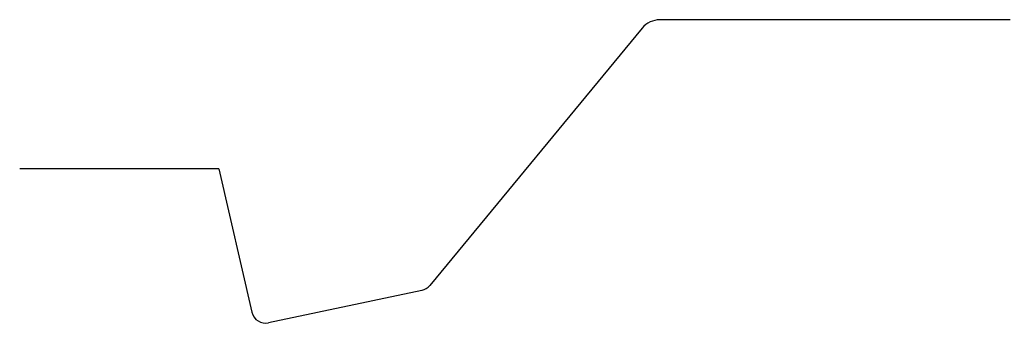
# Model space of a CAD drawing. Header units: millimetres. Extents: x -70 to 0, y -71.5 to -50.
import ezdxf

# ---------------------------------------------------------------- set-up
doc = ezdxf.new("R2010")
doc.units = ezdxf.units.MM
doc.header["$MEASUREMENT"] = 0
doc.layers.get('0').update_dxf_attribs({"lineweight": 25, "true_color": 0xffffff})

msp = doc.modelspace()

# ---------------------------------------------------------------- linework, layer by layer
for p, q in [((0, -50), (-24.772, -50)), ((-26.007, -50.582), (-41.025, -68.8)), ((-55.938, -60.54), (-70, -60.54)), ((-55.938, -60.54), (-53.595, -70.69)), ((-41.588, -69.143), (-52.413, -71.443))]:
    msp.add_line(p, q)
for centre, radius, start, end in [((-24.772, -51.6), 1.6, 90, 140.5), ((-41.796, -68.164), 1, 283, 320.5), ((-52.62, -70.465), 1, 193, 282)]:
    msp.add_arc(centre, radius, start, end)

doc.saveas('drawing.dxf')
